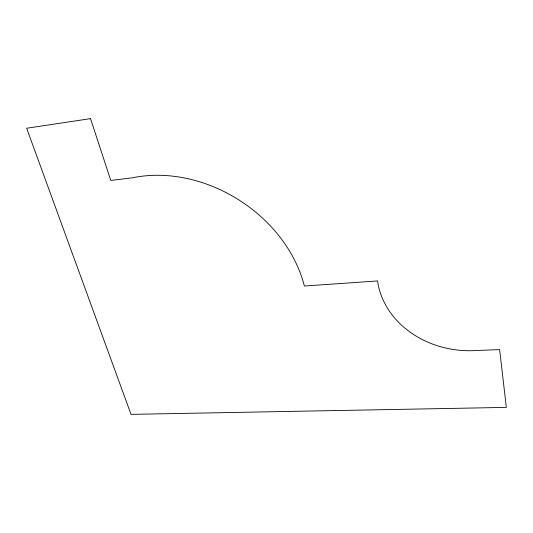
<?xml version="1.0" encoding="UTF-8"?>
<svg xmlns="http://www.w3.org/2000/svg" width="533" height="533" viewBox="0 0 533 533"><rect width="100%" height="100%" fill="white"/><g stroke="black" fill="none" stroke-linecap="round" stroke-linejoin="round"><path stroke-width="0.8" d="M90.53 118.632L26.65 128.253L131.025 414.368L506.35 407.392L499.621 349.595L475.822 350.554A89.824 76.052 5.4 0 1 377.591 280.944L304.356 286.028A131.818 104.728 32.8 0 0 132.477 177.802L110.777 180.447L90.53 118.632"/></g></svg>
